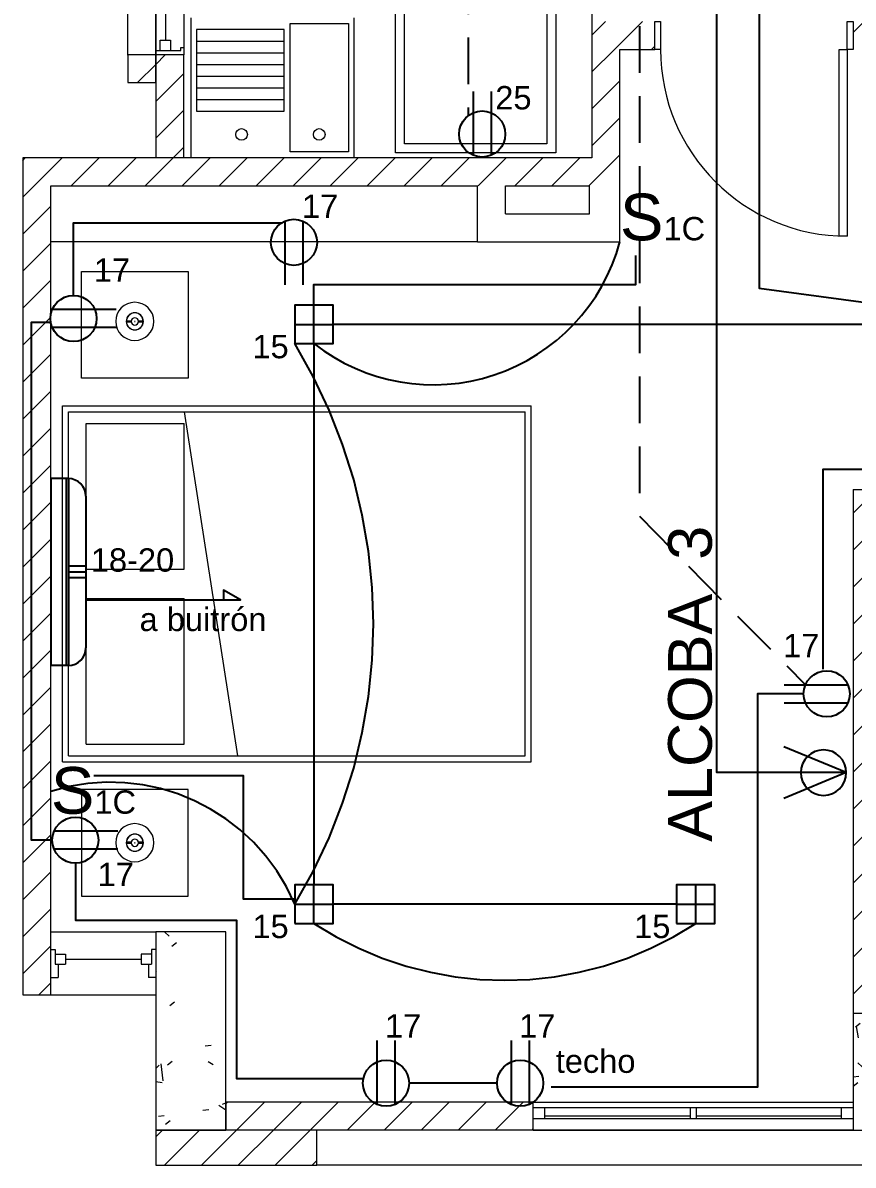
# Model space of a CAD drawing. Header units: inches. Extents: x 131 to 82119, y 71 to 16923.
# Drawn here: x 175.278 to 178.834, y 85.941 to 90.834 of the extents above; entities that cross this region are included whole.
import ezdxf
from ezdxf.enums import TextEntityAlignment as Align

# ---------------------------------------------------------------- set-up
doc = ezdxf.new("R2010")
doc.units = ezdxf.units.IN
doc.header["$MEASUREMENT"] = 0
for name, pattern in [('Dash', [0.006, 0.003, -0.003]), ('HIDDEN', [9.525, 6.35, -3.175]), ('PISO', [0.3, 0.2, -0.1])]:
    doc.linetypes.add(name, pattern=pattern)
for name, color, linetype, lineweight in [('A-DETL-____-THIN', 151, 'Continuous', 18), ('A-DOOR-____-MCUT', 31, 'Continuous', 18), ('A-DOOR-____-OTLN', 31, 'Continuous', 18), ('A-DOOR-FRAM-MCUT', 31, 'Continuous', 18), ('A-FLOR-____-OTLN', 192, 'Continuous', 18), ('A-GENM-____-OTLN', 13, 'Continuous', 18), ('A-GLAZ-____-MCUT', 151, 'Continuous', 18), ('A-GLAZ-____-OTLN', 151, 'Continuous', 18), ('A-WALL-____-MCUT', 113, 'Continuous', 18), ('A-WALL-____-OTLN', 113, 'Continuous', 18), ('A-WALL-____-PATT', 111, 'Continuous', 18), ('DUCTO-PARED O TECHO', 7, 'Continuous', 25), ('DUCTO-PISO', 7, 'PISO', 25), ('G-____-____-TEXT', 231, 'Continuous', 9), ('I-FURN-____-OTLN', 30, 'Continuous', 18), ('Q-SPCQ-____-OTLN', 91, 'Continuous', 18), ('RED-TELEVISION', 84, 'TELEVISION', 25), ('RED-TELEVISIÓN', 84, 'TELEVISION', 25), ('S-COLS-____-MCUT', 52, 'Continuous', 18), ('S-COLS-____-OTLN', 52, 'Continuous', 18), ('SIMBOLOGIA', 150, 'Continuous', 25), ('SIMBOLOGÍA', 150, 'Continuous', 25)]:
    doc.layers.add(name, color=color, linetype=linetype, lineweight=lineweight)
for name, color, linetype in [('INTERRUPTORES', 6, 'Continuous'), ('LAMPARAS', 20, 'Continuous'), ('Retorno', 5, 'HIDDEN')]:
    doc.layers.add(name, color=color, linetype=linetype)
doc.styles.add('Arial_2', font='arial.ttf', dxfattribs={"height": 0.089295})
doc.styles.get("Standard").update_dxf_attribs({"font": 'arial.ttf'})
doc.linetypes.add('TELEVISION', pattern='A,0.32,-0.13,["TV",Standard,S=0.065,R=0,X=-0.065,Y=-0.0325],-0.13', length=0.58)
pattern_1 = [(45, (192.38889, 101.49544), (-0.07919596, 0.07919596), [])]

# ---------------------------------------------------------------- blocks, each defined once
blk = doc.blocks.new('Puertas Revit Lisas - 0_85 X 2_70-1759835-ARQ-P2')
at = {"layer": 'A-DOOR-____-MCUT'}
for p, q in [((0.365, -0.056825), (0.4, -0.056825)), ((0.365, -0.856825), (0.365, -0.056825)), ((0.4, -0.056825), (0.4, -0.856825)), ((0.4, -0.856825), (0.365, -0.856825))]:
    blk.add_line(p, q, dxfattribs=at)
at = {"layer": 'A-DOOR-____-OTLN'}
blk.add_arc((0.4, -0.056825), 0.8, 180, 270, dxfattribs=at)
at = {"layer": 'A-DOOR-FRAM-MCUT'}
for p, q in [((-0.425, 0.063175), (-0.4, 0.063175)), ((-0.425, -0.056825), (-0.425, 0.063175)), ((-0.4, 0.063175), (-0.4, -0.056825)), ((0.4, 0.063175), (0.425, 0.063175)), ((0.4, -0.056825), (0.4, 0.063175)), ((0.425, 0.063175), (0.425, -0.056825)), ((-0.4, -0.056825), (-0.425, -0.056825)), ((0.425, -0.056825), (0.4, -0.056825))]:
    blk.add_line(p, q, dxfattribs=at)
blk = doc.blocks.new('M_Bed-Box - 1525 x 2007mm - Queen-933036-ARQ-P2')
at = {"layer": 'I-FURN-____-OTLN'}
for p, q in [((-0.4233, 0.7691), (-0.4233, -1.2379)), ((-0.4233, 0.7691), (1.1017, 0.7691)), ((-0.3979, 0.7437), (-0.3979, -1.2125)), ((-0.3979, 0.7437), (1.0763, 0.7437)), ((1.0763, 0.7437), (1.0763, -1.2125)), ((1.1017, 0.7691), (1.1017, -1.2379)), ((-0.3471, 0.6675), (-0.3471, 0.2482)), ((-0.3471, 0.6675), (0.2757, 0.6675)), ((0.2757, 0.6675), (0.2757, 0.2482)), ((0.4027, 0.6675), (0.4027, 0.2482)), ((0.4027, 0.6675), (1.0255, 0.6675)), ((1.0255, 0.6675), (1.0255, 0.2482)), ((1.0763, 0.2482), (-0.3979, 0.0198)), ((-0.3471, 0.2482), (0.2757, 0.2482)), ((0.4027, 0.2482), (1.0255, 0.2482)), ((-0.3979, -1.2125), (1.0763, -1.2125)), ((-0.4233, -1.2379), (1.1017, -1.2379))]:
    blk.add_line(p, q, dxfattribs=at)
blk = doc.blocks.new('M_Concrete-Rectangular-Column - Columna Concreto 0_35 x 0_50-V12-ARQ-P2')
at = {"layer": 'S-COLS-____-OTLN'}
h = blk.add_hatch(dxfattribs=at)
h.set_pattern_fill('FP_21', style=0, pattern_type=2)
h.set_pattern_definition([(50, (13.379, 15.154), (0.546432, -0.047308), [0.057, -0.629]), (355, (13.379, 15.154), (-0.105429, 0.57337), [0.046, -0.503]), (100.451, (13.425, 15.15), (0.440955, 0.525708), [0.049, -0.534]), (46.184, (13.379, 15.307), (0.813123, -0.12606), [0.086, -0.943]), (96.636, (13.447, 15.296), (0.711995, 0.742252), [0.073, -0.801]), (351.184, (13.379, 15.307), (0.71223, 0.742616), [0.069, -0.754]), (21, (13.456, 15.269), (0.454985, -0.306292), [0.057, -0.629]), (326, (13.456, 15.269), (0.185766, 0.552594), [0.046, -0.503]), (71.451, (13.494, 15.243), (0.640536, 0.246016), [0.049, -0.534]), (37.5, (13.379, 15.154), (0.009206, 0.2541166), [0.025, -0.472, 0.025, -0.485, -0.505]), (37.5, (13.379, 15.154), (0.009206, 0.2541166), [-1.007, 0.025, -0.48]), (7.5, (13.379, 15.154), (0.2004608, 0.3007382), [0.025, -0.266, 0.025, -0.46, -0.192]), (7.5, (13.379, 15.154), (0.2004608, 0.3007382), [-0.776, 0.025, -0.167]), (327.5, (13.209, 15.154), (0.406483, -0.0170776), [0.025, -0.165, 0.025, -0.569, -0.789]), (327.5, (13.209, 15.154), (0.406483, -0.0170776), [-0.785, 0.025, -0.764]), (317.5, (13.133, 15.154), (0.4439987, 0.076008), [0.025, -0.223, 0.025, -0.37, -0.56]), (317.5, (13.133, 15.154), (0.4439987, 0.076008), [-0.642, 0.025, -0.535])])
h.paths.add_polyline_path([(-0.175, -0.25), (0.175, -0.25), (0.175, 0.25), (-0.175, 0.25), (-0.175, -0.13)], flags=0)
at = {"layer": 'S-COLS-____-MCUT'}
for p, q in [((-0.055, 0.25), (-0.175, 0.25)), ((-0.175, 0.25), (-0.175, -0.25)), ((0.175, -0.25), (0.175, -0.13)), ((-0.175, -0.25), (0.175, -0.25))]:
    blk.add_line(p, q, dxfattribs=at)
blk = doc.blocks.new('M_Mesa-Mesita de noche - 0457 x 0457 x 0610mm-1689390-ARQ-P2')
at = {"layer": 'I-FURN-____-OTLN'}
for p, q in [((0.0037, 0), (0.4607, 0)), ((0.0037, -0.457), (0.0037, 0)), ((0.4607, 0), (0.4607, -0.457)), ((0.4607, -0.457), (0.0037, -0.457))]:
    blk.add_line(p, q, dxfattribs=at)
blk = doc.blocks.new('Lamp_18001 - Lamp_18001-1049390-ARQ-P2')
at = {"layer": 'A-GENM-____-OTLN'}
for p, q in [((-0.0155, 0.0014), (-0.0359, 0.0014)), ((0.0359, 0.0014), (0.0156, 0.0014)), ((-0.0359, 0), (-0.0333, 0)), ((-0.0359, 0), (-0.0359, -0.0002)), ((-0.0333, -0.0002), (-0.0359, -0.0002)), ((-0.0359, -0.0018), (-0.0155, -0.0018)), ((-0.0333, -0.0002), (-0.0333, 0)), ((-0.0016, 0), (-0.0009, 0)), ((-0.0016, 0), (-0.0016, -0.0002)), ((-0.0009, -0.0002), (-0.0016, -0.0002)), ((-0.0009, 0), (0, 0)), ((-0.0009, 0), (-0.0009, -0.0002)), ((0, -0.0002), (-0.0009, -0.0002)), ((0, 0), (0.0009, 0)), ((0, 0), (0, -0.0002)), ((0.0009, -0.0002), (0, -0.0002)), ((0.0009, 0), (0.0016, 0)), ((0.0009, 0), (0.0009, -0.0002)), ((0.0016, -0.0002), (0.0009, -0.0002)), ((0.0016, -0.0002), (0.0016, 0)), ((0.0156, -0.0018), (0.0358, -0.0018)), ((0.0333, 0), (0.0359, 0)), ((0.0333, -0.0002), (0.0333, 0)), ((0.0359, -0.0002), (0.0333, -0.0002)), ((0.0359, 0), (0.0359, -0.0002))]:
    blk.add_line(p, q, dxfattribs=at)
for centre, radius, start, end in [((0, 0), 0.0817, 360, 180), ((0, 0), 0.0368, 0, 180), ((0, 0), 0.0359, 360, 180), ((0.0009, 0.0001), 0.0368, 178.0519, 183.0018), ((0.0001, 0), 0.0156, 360, 180), ((0, 0.0002), 0.0156, 175.5859, 187.2393), ((0.0001, 0), 0.0156, 353.4633, 5.114), ((-0.0009, 0.0001), 0.0368, 357.1296, 2.0794), ((0, 0), 0.0817, 180, 360), ((0, 0), 0.0368, 180, 0), ((0, 0), 0.0359, 180, 360), ((0.0001, 0), 0.0156, 180, 360)]:
    blk.add_arc(centre, radius, start, end, dxfattribs=at)
blk = doc.blocks.new('M_Mesa-Mesita de noche - 0457 x 0457 x 0610mm-1689208-ARQ-P2')
at = {"layer": 'I-FURN-____-OTLN'}
for p, q in [((0.4607, 0.457), (0.0037, 0.457)), ((0.0037, 0.457), (0.0037, 0)), ((0.4607, 0), (0.4607, 0.457)), ((0.0037, 0), (0.4607, 0))]:
    blk.add_line(p, q, dxfattribs=at)
blk = doc.blocks.new('Lamp_18001 - Lamp_18001-1720116-ARQ-P2')
at = {"layer": 'A-GENM-____-OTLN'}
for p, q in [((-0.0155, 0.0018), (-0.0359, 0.0018)), ((-0.0359, 0.0002), (-0.0333, 0.0002)), ((-0.0359, 0.0002), (-0.0359, 0)), ((-0.0333, 0), (-0.0359, 0)), ((-0.0333, 0), (-0.0333, 0.0002)), ((-0.0016, 0.0002), (-0.0009, 0.0002)), ((-0.0016, 0.0002), (-0.0016, 0)), ((-0.0009, 0), (-0.0016, 0)), ((-0.0009, 0.0002), (0, 0.0002)), ((-0.0009, 0.0002), (-0.0009, 0)), ((0, 0), (-0.0009, 0)), ((0, 0.0002), (0.0009, 0.0002)), ((0, 0.0002), (0, 0)), ((0.0009, 0), (0, 0)), ((0.0009, 0.0002), (0.0016, 0.0002)), ((0.0009, 0.0002), (0.0009, 0)), ((0.0016, 0), (0.0009, 0)), ((0.0016, 0), (0.0016, 0.0002)), ((0.0358, 0.0018), (0.0156, 0.0018)), ((0.0333, 0.0002), (0.0359, 0.0002)), ((0.0333, 0), (0.0333, 0.0002)), ((0.0359, 0), (0.0333, 0)), ((0.0359, 0.0002), (0.0359, 0)), ((-0.0359, -0.0014), (-0.0155, -0.0014)), ((0.0156, -0.0014), (0.0359, -0.0014))]:
    blk.add_line(p, q, dxfattribs=at)
for centre, radius, start, end in [((0, 0), 0.0817, 360, 180), ((0, 0), 0.0817, 180, 360), ((0, 0), 0.0368, 0, 180), ((0, 0), 0.0368, 180, 0), ((0, 0), 0.0359, 360, 180), ((0.0009, -0.0001), 0.0368, 176.9982, 181.9481), ((0, 0), 0.0359, 180, 360), ((0.0001, 0), 0.0156, 0, 180), ((0, -0.0002), 0.0156, 172.7607, 184.4141), ((0.0001, 0), 0.0156, 180, 360), ((0.0001, 0), 0.0156, 354.886, 6.5367), ((-0.0009, -0.0001), 0.0368, 357.9206, 2.8704)]:
    blk.add_arc(centre, radius, start, end, dxfattribs=at)
blk = doc.blocks.new('Laundry_Equipment-Washer-Continental_Girbau-LG_Platinum-On_Premise - GCWP1069 - 120V Washer-1008805-ARQ-P2')
at = {"layer": 'Q-SPCQ-____-OTLN'}
for p, q in [((0.343, 0.3805), (-0.343, 0.3805)), ((-0.343, 0.3805), (-0.343, -0.3505)), ((0.343, -0.3505), (0.343, 0.3805)), ((0.3049, 0.3424), (-0.3049, 0.3424)), ((-0.3049, 0.3424), (-0.3049, -0.2755)), ((0.3049, -0.2755), (0.3049, 0.3424)), ((-0.3049, -0.2755), (-0.343, -0.2755)), ((-0.3049, -0.2755), (0.3049, -0.2755)), ((0.343, -0.2755), (0.3049, -0.2755)), ((-0.343, -0.3505), (-0.2787, -0.3805)), ((-0.2787, -0.3805), (0.2787, -0.3805)), ((0.2787, -0.3805), (0.343, -0.3505))]:
    blk.add_line(p, q, dxfattribs=at)
blk = doc.blocks.new('Ventana Tipo A - 1_37 x 2_30-1929752-ARQ-P2')
at = {"layer": 'A-GLAZ-____-MCUT'}
for p, q in [((-0.3088, 0.035), (-0.3588, 0.035)), ((-0.3088, -0.01), (-0.3088, 0.035)), ((0.9612, -0.01), (0.9612, 0.035)), ((1.0112, 0.035), (0.9612, 0.035)), ((-0.3588, -0.01), (-0.3088, -0.01)), ((0.9612, -0.01), (1.0112, -0.01))]:
    blk.add_line(p, q, dxfattribs=at)
at = {"layer": 'A-GLAZ-____-OTLN'}
for p, q in [((0.9612, 0.035), (-0.3088, 0.035)), ((-0.3088, 0), (-0.3088, 0.015)), ((0.3132, 0), (-0.3088, 0)), ((0.9612, 0), (0.3392, 0)), ((-0.3088, -0.01), (0.9612, -0.01))]:
    blk.add_line(p, q, dxfattribs=at)
at = {"layer": 'A-GLAZ-____-OTLN', "linetype": 'Dash'}
for p, q in [((0.3132, 0.035), (0.3132, -0.01)), ((0.3392, 0.035), (0.3392, -0.01))]:
    blk.add_line(p, q, dxfattribs=at)
blk = doc.blocks.new('M_Fixed - 0_45 X 2_60-1888757-ARQ-P2')
at = {"layer": 'A-GLAZ-____-MCUT'}
for p, q in [((-0.225, 0.073), (-0.206, 0.073)), ((-0.206, 0.073), (-0.206, 0.01)), ((-0.206, 0.054), (-0.162, 0.054)), ((-0.162, 0.054), (-0.162, 0.01)), ((0.162, 0.054), (0.162, 0.01)), ((0.206, 0.054), (0.162, 0.054)), ((0.206, 0.073), (0.206, 0.01)), ((0.2239, 0.073), (0.206, 0.073)), ((-0.206, 0.01), (-0.162, 0.01)), ((-0.193, 0.01), (-0.193, -0.047)), ((-0.162, 0.032), (0.162, 0.032)), ((0.162, 0.01), (0.206, 0.01)), ((0.193, 0.01), (0.193, -0.047)), ((-0.225, -0.047), (-0.193, -0.047)), ((0.225, -0.047), (0.193, -0.047))]:
    blk.add_line(p, q, dxfattribs=at)
blk = doc.blocks.new('Ventanas Genéricas Aluminio - 1_42 x 0_75-1930927-ARQ-P2')
at = {"layer": 'A-GLAZ-____-MCUT'}
for p, q in [((-0.67825, 0.06), (-0.71, 0.06)), ((-0.67825, 0.0479), (-0.67825, 0.06)), ((0.67825, 0.06), (0.71, 0.06)), ((0.67825, 0.0479), (0.67825, 0.06)), ((0.71, 0.06), (0.71, -0.06)), ((-0.69095, 0.0479), (-0.67825, 0.0479)), ((-0.69095, -0.06), (-0.69095, 0.0479)), ((-0.6465, 0.00345), (-0.69095, 0.00345)), ((-0.67825, 0.0479), (-0.6465, 0.0479)), ((-0.6465, 0.0479), (-0.6465, 0.00345)), ((-0.022225, 0.025675), (-0.6465, 0.025675)), ((-0.022225, 0.0479), (0.022225, 0.0479)), ((-0.022225, -0.041), (-0.022225, 0.0479)), ((0.022225, 0.00345), (-0.022225, 0.00345)), ((0.022225, 0.0479), (0.022225, -0.041)), ((0.6465, 0.00345), (0.69095, 0.00345)), ((0.6465, -0.041), (0.6465, 0.00345)), ((0.69095, 0.0479), (0.67825, 0.0479)), ((0.69095, -0.06), (0.69095, 0.0479)), ((0.022225, -0.041), (-0.022225, -0.041)), ((0.022225, -0.018775), (0.6465, -0.018775)), ((0.69095, -0.041), (0.6465, -0.041)), ((-0.71, -0.06), (-0.69095, -0.06)), ((0.71, -0.06), (0.69095, -0.06))]:
    blk.add_line(p, q, dxfattribs=at)
blk = doc.blocks.new('TOMA')
at = {"layer": 'SIMBOLOGIA'}
for p, q in [((-0.0301, 0.2165), (-0.0301, 0.0062)), ((0.0294, 0.2165), (0.0294, 0.1463)), ((0.0294, 0.1463), (0.0294, 0.0059))]:
    blk.add_line(p, q, dxfattribs=at)
blk.add_circle((0, 0.0761), 0.0761, dxfattribs=at)
blk = doc.blocks.new('TV')
at = {"layer": 'RED-TELEVISION', "linetype": 'Continuous'}
for q in [(-0.2063, 0.0852), (-0.2103, 0), (-0.2063, -0.0852)]:
    blk.add_line((0, 0), q, dxfattribs=at)
blk.add_circle((-0.075, 0), 0.075, dxfattribs=at)
blk = doc.blocks.new('MINISPLIT')
at = {"layer": 'SIMBOLOGÍA'}
for p, q in [((-0.325, 0.15), (0.325, 0.15)), ((-0.025, 0.15), (-0.025, 0.075)), ((0, 0.15), (0, 0.075)), ((0.025, 0.15), (0.025, 0.075)), ((-0.4, 0.075), (-0.4, 0)), ((-0.4, 0.075), (0.4, 0.075)), ((-0.4, 0.065), (0.4, 0.065)), ((0.4, 0.075), (0.4, 0)), ((-0.4, 0), (0.4, 0))]:
    blk.add_line(p, q, dxfattribs=at)
for centre, start, end in [((-0.325, 0.075), 90, 180), ((0.325, 0.075), 0, 90)]:
    blk.add_arc(centre, 0.075, start, end, dxfattribs=at)

msp = doc.modelspace()

# ---------------------------------------------------------------- hatches: boundary and pattern name
at = {"layer": 'A-WALL-____-PATT'}
h = msp.add_hatch(dxfattribs=at)
h.set_pattern_fill('FP_1', color=8, style=0, pattern_type=2)
h.set_pattern_definition(pattern_1)
h.paths.add_polyline_path([(175.7274, 90.5779), (175.8474, 90.5779), (175.8474, 90.6964), (175.7274, 90.6964)], flags=0)
h.paths.add_polyline_path([(175.7274, 92.3464), (175.8474, 92.3464), (175.8474, 92.9279), (175.7274, 92.9279), (175.7274, 92.3864)], flags=0)
h = msp.add_hatch(dxfattribs=at)
h.set_pattern_fill('FP_1', color=8, style=0, pattern_type=2)
h.set_pattern_definition(pattern_1)
h.paths.add_polyline_path([(175.8474, 90.2555), (175.9674, 90.2555), (175.9674, 90.6964), (175.8474, 90.6964), (175.8474, 90.5421)], flags=0)
h.paths.add_polyline_path([(175.9674, 92.1164), (175.9674, 92.3864), (175.8474, 92.3864), (175.8474, 92.1164)], flags=0)
h = msp.add_hatch(dxfattribs=at)
h.set_pattern_fill('FP_1', color=8, style=0, pattern_type=2)
h.set_pattern_definition(pattern_1)
h.paths.add_polyline_path([(180.2495, 90.7198), (180.8495, 90.7198), (180.8495, 90.8398), (178.8345, 90.8398), (178.8345, 90.7198), (178.9545, 90.7198)], flags=0)
h.paths.add_polyline_path([(177.7155, 90.7198), (177.9845, 90.7198), (177.9845, 90.8398), (177.7155, 90.8398)], flags=0)
h = msp.add_hatch(dxfattribs=at)
h.set_pattern_fill('FP_1', color=8, style=0, pattern_type=2)
h.set_pattern_definition(pattern_1)
h.paths.add_polyline_path([(177.8355, 90.1355), (177.8355, 90.7198), (177.7155, 90.7198), (177.7155, 90.1355)], flags=0)
h = msp.add_hatch(dxfattribs=at)
h.set_pattern_fill('FP_1', color=8, style=0, pattern_type=2)
h.set_pattern_definition(pattern_1)
h.paths.add_polyline_path([(175.8474, 90.1355), (175.8474, 90.2555), (175.2779, 90.2555), (175.2779, 90.1355), (175.6762, 90.1355)], flags=0)
h = msp.add_hatch(dxfattribs=at)
h.set_pattern_fill('FP_1', color=8, style=0, pattern_type=2)
h.set_pattern_definition(pattern_1)
h.paths.add_polyline_path([(177.7155, 90.1355), (177.7155, 90.2555), (175.8474, 90.2555), (175.8474, 90.1355), (176.4554, 90.1355)], flags=0)
h = msp.add_hatch(dxfattribs=at)
h.set_pattern_fill('FP_1', color=8, style=0, pattern_type=2)
h.set_pattern_definition(pattern_1)
h.paths.add_polyline_path([(175.3979, 86.671), (175.3979, 90.1355), (175.2779, 90.1355), (175.2779, 86.671)], flags=0)
h = msp.add_hatch(dxfattribs=at)
h.set_pattern_fill('FP_1', color=8, style=0, pattern_type=2)
h.set_pattern_definition(pattern_1)
h.paths.add_polyline_path([(178.8345, 86.591), (178.9545, 86.591), (178.9545, 88.8355), (178.8345, 88.8355), (178.8345, 86.9529)])
h = msp.add_hatch(dxfattribs=at)
h.set_pattern_fill('FP_1', color=8, style=0, pattern_type=2)
h.set_pattern_definition(pattern_1)
h.paths.add_polyline_path([(177.4645, 86.091), (177.4645, 86.211), (176.1474, 86.211), (176.1474, 86.091)], flags=0)
h = msp.add_hatch(dxfattribs=at)
h.set_pattern_fill('FP_1', color=8, style=0, pattern_type=2)
h.set_pattern_definition(pattern_1)
h.paths.add_polyline_path([(175.8474, 85.941), (176.5374, 85.941), (176.5374, 86.091), (175.8474, 86.091)], flags=0)
at = {"layer": 'S-COLS-____-OTLN'}
h = msp.add_hatch(dxfattribs=at)
h.set_pattern_fill('FP_2', style=0, pattern_type=2)
h.set_pattern_definition([(50, (192.3889, 101.49544), (0.546432, -0.047308), [0.057, -0.629]), (355, (192.3889, 101.49544), (-0.105429, 0.57337), [0.046, -0.503]), (100.451, (192.4349, 101.49144), (0.440955, 0.525708), [0.049, -0.534]), (46.184, (192.3889, 101.64744), (0.813123, -0.12606), [0.086, -0.943]), (96.636, (192.4569, 101.6374), (0.711995, 0.742252), [0.073, -0.801]), (351.184, (192.3889, 101.6474), (0.71223, 0.742616), [0.069, -0.754]), (21, (192.4649, 101.60944), (0.454985, -0.306292), [0.057, -0.629]), (326, (192.4649, 101.60944), (0.185766, 0.552594), [0.046, -0.503]), (71.451, (192.5029, 101.58444), (0.640536, 0.246016), [0.049, -0.534]), (37.5, (192.3889, 101.49544), (0.009206, 0.2541166), [0.025, -0.472, 0.025, -0.485, -0.505]), (37.5, (192.3889, 101.49544), (0.009206, 0.2541166), [-1.007, 0.025, -0.48]), (7.5, (192.3889, 101.49544), (0.2004608, 0.3007382), [0.025, -0.266, 0.025, -0.46, -0.192]), (7.5, (192.3889, 101.49544), (0.2004608, 0.3007382), [-0.776, 0.025, -0.167]), (327.5, (192.2189, 101.49544), (0.406483, -0.0170776), [0.025, -0.165, 0.025, -0.569, -0.789]), (327.5, (192.2189, 101.49544), (0.406483, -0.0170776), [-0.785, 0.025, -0.764]), (317.5, (192.1429, 101.49544), (0.4439987, 0.076008), [0.025, -0.223, 0.025, -0.37, -0.56]), (317.5, (192.1429, 101.49544), (0.4439987, 0.076008), [-0.642, 0.025, -0.535])])
h.paths.add_polyline_path([(176.1474, 86.091), (176.1474, 86.941), (175.8474, 86.941), (175.8474, 86.091)], flags=0)

# ---------------------------------------------------------------- linework, layer by layer
at = {"layer": 'A-DETL-____-THIN'}
for p, q in [((175.9973, 90.8558), (175.9973, 90.2558)), ((176.4223, 90.2808), (176.4223, 90.8308)), ((176.4223, 90.8308), (176.6723, 90.8308)), ((176.6723, 90.8308), (176.6723, 90.2808)), ((176.6973, 90.2558), (176.6973, 90.8558)), ((176.3973, 90.8058), (176.0223, 90.8058)), ((176.0223, 90.8058), (176.0223, 90.4558)), ((176.3973, 90.4558), (176.3973, 90.8058)), ((176.0223, 90.7558), (176.3973, 90.7558)), ((176.0223, 90.7058), (176.3973, 90.7058)), ((176.0223, 90.6558), (176.3973, 90.6558)), ((176.0223, 90.6058), (176.3973, 90.6058)), ((176.0223, 90.5558), (176.3973, 90.5558)), ((176.0223, 90.5058), (176.3973, 90.5058)), ((176.0223, 90.4558), (176.3973, 90.4558)), ((176.6723, 90.2808), (176.4223, 90.2808)), ((177.7155, 90.2555), (175.2779, 90.2555)), ((176.6973, 90.2558), (175.9973, 90.2558))]:
    msp.add_line(p, q, dxfattribs=at)
for centre in [(176.2148, 90.3558), (176.5473, 90.3558)]:
    msp.add_circle(centre, 0.025, dxfattribs=at)
at = {"layer": 'A-FLOR-____-OTLN'}
for p, q in [((175.3979, 86.941), (175.8474, 86.941)), ((175.3979, 86.671), (175.8474, 86.671))]:
    msp.add_line(p, q, dxfattribs=at)
at = {"layer": 'A-WALL-____-MCUT'}
for p, q in [((177.7155, 91.1274), (177.7155, 90.2555)), ((177.8355, 90.7198), (177.9845, 90.7198)), ((177.8355, 89.8955), (177.8355, 90.7198)), ((175.8474, 90.6964), (175.7274, 90.6964)), ((175.7274, 90.6964), (175.7274, 90.5779)), ((175.8474, 90.6964), (175.8474, 90.2555)), ((175.9674, 90.6964), (175.8474, 90.6964)), ((175.8474, 90.5779), (175.8474, 90.6964)), ((175.9674, 90.2555), (175.9674, 90.6964)), ((175.7274, 90.5779), (175.8474, 90.5779)), ((175.2779, 90.2555), (175.2779, 86.671)), ((175.8474, 90.2555), (175.2779, 90.2555)), ((177.7155, 90.2555), (175.9674, 90.2555)), ((175.3979, 90.1355), (177.2275, 90.1355)), ((175.3979, 86.941), (175.3979, 90.1355)), ((177.2252, 89.8955), (177.2252, 90.1355)), ((177.3452, 90.1355), (177.7052, 90.1355)), ((177.3452, 90.0155), (177.3452, 90.1355)), ((177.7052, 90.0155), (177.7052, 90.138)), ((177.3452, 90.0155), (177.7052, 90.0155)), ((177.2252, 89.8955), (175.3979, 89.8955)), ((177.2252, 89.8955), (177.8355, 89.8955)), ((178.8345, 88.8355), (178.8345, 86.591)), ((175.3974, 86.821), (175.3974, 86.941)), ((175.3974, 86.941), (175.3979, 86.941)), ((175.3979, 86.821), (175.3974, 86.821)), ((175.3979, 86.671), (175.3979, 86.821)), ((175.2779, 86.671), (175.3979, 86.671)), ((177.4645, 86.211), (176.1474, 86.211)), ((176.1474, 86.211), (176.1474, 86.091)), ((177.4645, 86.091), (177.4645, 86.211)), ((177.4645, 86.091), (175.8474, 86.091)), ((175.8474, 86.091), (175.8474, 85.941)), ((176.5374, 85.941), (176.5374, 86.091)), ((175.8474, 85.941), (176.5374, 85.941))]:
    msp.add_line(p, q, dxfattribs=at)
at = {"layer": 'A-WALL-____-OTLN'}
for p, q in [((175.7274, 90.6964), (175.7274, 92.3464)), ((175.8474, 90.6964), (175.8474, 92.1164)), ((175.8474, 92.1164), (175.8474, 90.6964)), ((175.9674, 92.1164), (175.9674, 90.6964)), ((178.8345, 88.8355), (179.6545, 88.8355)), ((177.4645, 86.211), (178.8345, 86.211)), ((178.8345, 86.091), (177.4645, 86.091)), ((177.4645, 86.091), (178.8345, 86.091)), ((179.6273, 85.941), (176.5374, 85.941))]:
    msp.add_line(p, q, dxfattribs=at)
at = {"layer": 'DUCTO-PARED O TECHO'}
msp.add_line((177.3092, 86.292), (176.9325, 86.292), dxfattribs=at)
for points in [[(178.4316, 91.8163), (178.4316, 89.6977), (179.5893, 89.5425)], [(175.4953, 89.6662), (175.4953, 89.9776), (176.3869, 89.9776)], [(176.525, 89.6248), (176.525, 89.7133), (177.9031, 89.7133), (177.9031, 89.8376)], [(175.4042, 87.3331), (175.3145, 87.3331), (175.3145, 89.5523), (175.3979, 89.5523)], [(179.5893, 89.5425), (176.6073, 89.5425)], [(176.525, 89.4601), (176.525, 87.1411)], [(175.5495, 88.3623), (176.2102, 88.3623), (176.1372, 88.4038), (176.1372, 88.3623)], [(178.6224, 87.9599), (178.4244, 87.9599), (178.4244, 86.2752), (177.5407, 86.2752)], [(175.582, 87.6103), (176.221, 87.6103), (176.221, 87.0823), (176.4429, 87.0823)], [(175.503, 87.2342), (175.503, 86.9909), (176.1929, 86.9909), (176.1929, 86.3118), (176.7369, 86.3118)], [(178.0776, 87.0588), (176.6073, 87.0588)]]:
    msp.add_lwpolyline(points, dxfattribs=at)
msp.add_lwpolyline([(180.157, 88.7182), (180.157, 88.9207), (179.7533, 88.9207, 1), (179.6248, 88.9207), (178.704, 88.9207), (178.704, 88.065)], format="xyb", dxfattribs=at)
at = {"layer": 'DUCTO-PISO'}
for points in [[(177.9186, 92.3194), (177.9186, 88.7206), (178.6301, 87.9981)], [(176.0641, 91.3823), (176.0641, 91.0714), (177.1849, 91.0714), (177.1849, 90.4355)]]:
    msp.add_lwpolyline(points, dxfattribs=at)
at = {"layer": 'LAMPARAS'}
for p, q in [((176.6073, 89.6248), (176.4426, 89.6248)), ((176.4426, 89.6248), (176.4426, 89.4601)), ((176.525, 89.4601), (176.525, 89.6248)), ((176.4426, 89.5425), (176.6073, 89.5425)), ((176.4426, 89.4601), (176.6073, 89.4601)), ((176.6073, 87.1411), (176.4426, 87.1411)), ((176.4426, 87.1411), (176.4426, 86.9764)), ((176.525, 86.9764), (176.525, 87.1411)), ((178.2424, 87.1411), (178.0776, 87.1411)), ((178.0776, 87.1411), (178.0776, 86.9764)), ((178.16, 86.9764), (178.16, 87.1411)), ((176.4426, 87.0588), (176.6073, 87.0588)), ((178.0776, 87.0588), (178.2424, 87.0588)), ((176.4426, 86.9764), (176.6073, 86.9764)), ((178.0776, 86.9764), (178.2424, 86.9764))]:
    msp.add_line(p, q, dxfattribs=at)
for points in [[(176.4426, 89.4601), (176.6073, 89.4601), (176.6073, 89.6248), (176.4426, 89.6248)], [(176.4426, 86.9764), (176.6073, 86.9764), (176.6073, 87.1411), (176.4426, 87.1411)], [(178.0776, 86.9764), (178.2424, 86.9764), (178.2424, 87.1411), (178.0776, 87.1411)]]:
    msp.add_lwpolyline(points, close=True, dxfattribs=at)
at = {"layer": 'RED-TELEVISIÓN'}
msp.add_lwpolyline([(178.532, 87.6224), (178.25, 87.6224), (178.25, 98.8069), (178.9656, 98.8069)], dxfattribs=at)
at = {"layer": 'Retorno'}
for centre, radius, start, end in [((177.036, 90.1119), 0.8283, 231.9011, 344.8493), ((174.4695, 88.2594), 2.3097, 328.6784, 31.3216), ((175.6533, 86.7233), 0.8576, 23.0256, 107.3294), ((177.3425, 88.2265), 1.4937, 236.817, 303.183)]:
    msp.add_arc(centre, radius, start, end, dxfattribs=at)
at = {"layer": 'S-COLS-____-MCUT'}
for p, q in [((176.1474, 86.941), (175.8474, 86.941)), ((175.8474, 86.941), (175.8474, 86.091)), ((176.1474, 86.091), (176.1474, 86.941)), ((175.8474, 86.091), (176.1474, 86.091))]:
    msp.add_line(p, q, dxfattribs=at)

# ---------------------------------------------------------------- block references
at = {"layer": 'A-DOOR-____-OTLN'}
msp.add_blockref('Puertas Revit Lisas - 0_85 X 2_70-1759835-ARQ-P2', (178.4095, 90.7767), dxfattribs=at)
at = {"layer": 'A-GENM-____-OTLN'}
for name, p in [('Lamp_18001 - Lamp_18001-1049390-ARQ-P2', (175.7574, 89.5552)), ('Lamp_18001 - Lamp_18001-1720116-ARQ-P2', (175.7574, 87.3221))]:
    msp.add_blockref(name, p, dxfattribs=at)
at = {"layer": 'A-GLAZ-____-OTLN', "color": 7, "rotation": 269.9999999999999}
msp.add_blockref('Ventanas Genéricas Aluminio - 1_42 x 0_75-1930927-ARQ-P2', (175.9074, 91.4064), dxfattribs=at)
at = {"layer": 'A-GLAZ-____-OTLN', "color": 7}
msp.add_blockref('M_Fixed - 0_45 X 2_60-1888757-ARQ-P2', (175.6229, 86.7913), dxfattribs=at)
at = {"layer": 'A-GLAZ-____-OTLN', "color": 14}
msp.add_blockref('Ventana Tipo A - 1_37 x 2_30-1929752-ARQ-P2', (177.8233, 86.151), dxfattribs=at)
at = {"layer": 'I-FURN-____-OTLN'}
for name, p, rotation in [('M_Mesa-Mesita de noche - 0457 x 0457 x 0610mm-1689390-ARQ-P2', (175.9897, 89.3113), 180), ('M_Bed-Box - 1525 x 2007mm - Queen-933036-ARQ-P2', (176.217, 88.0918), 89.99999999999974), ('M_Mesa-Mesita de noche - 0457 x 0457 x 0610mm-1689208-ARQ-P2', (175.9897, 87.5506), 180)]:
    msp.add_blockref(name, p, dxfattribs=dict(at, rotation=rotation))
at = {"layer": 'Q-SPCQ-____-OTLN', "xscale": -1, "rotation": 180}
msp.add_blockref('Laundry_Equipment-Washer-Continental_Girbau-LG_Platinum-On_Premise - GCWP1069 - 120V Washer-1008805-ARQ-P2', (177.2173, 90.6575), dxfattribs=at)
at = {"layer": 'RED-TELEVISIÓN', "xscale": -1.29829461337991, "yscale": 1.298294613379902, "zscale": 1.298294613379902, "rotation": 180}
msp.add_blockref('TV', (178.805, 87.6224), dxfattribs=at)
at = {"layer": 'S-COLS-____-OTLN', "rotation": 8.537736462515939e-07}
msp.add_blockref('M_Concrete-Rectangular-Column - Columna Concreto 0_35 x 0_50-V12-ARQ-P2', (179.0095, 86.341), dxfattribs=at)
at = {"layer": 'SIMBOLOGIA', "xscale": 1.29829461337991, "yscale": 1.29829461337991, "zscale": 1.29829461337991}
for p in [(177.2457, 90.2588), (176.8337, 86.1932), (177.4081, 86.1932)]:
    msp.add_blockref('TOMA', p, dxfattribs=at)
for p, rotation in [((176.4391, 89.9925), 180), ((175.3964, 89.5674), 270), ((178.82, 87.9599), 90), ((175.4042, 87.3331), 270)]:
    msp.add_blockref('TOMA', p, dxfattribs=dict(at, rotation=rotation))
at = {"layer": 'SIMBOLOGIA', "rotation": 269.9999999999999}
msp.add_blockref('MINISPLIT', (175.3979, 88.4816), dxfattribs=at)

# ---------------------------------------------------------------- texts
for s, p in [('25', (177.3792, 90.4632)), ('17', (176.5513, 89.9984)), ('17', (175.6595, 89.7246)), ('15', (176.3389, 89.3973)), ('18-20', (175.7476, 88.4831)), ('a buitrón', (176.0497, 88.2287)), ('17', (178.612, 88.1163)), ('17', (175.6759, 87.1364)), ('15', (176.3389, 86.9136)), ('15', (177.974, 86.9136)), ('17', (176.9068, 86.4874)), ('17', (177.4812, 86.4874)), ('techo', (177.7313, 86.3363))]:
    msp.add_text(s, height=0.1).set_placement(p, align=Align.CENTER)
at = {"layer": 'G-____-____-TEXT', "color": 7, "insert": (178.0418, 87.326), "char_height": 0.1875, "width": 1.635442, "attachment_point": 1, "rotation": 90, "style": 'Arial_2'}
msp.add_mtext('ALCOBA  3', dxfattribs=at)
at = {"layer": 'INTERRUPTORES', "char_height": 0.2, "attachment_point": 1}
for insert in [(177.8355, 90.1023), (175.3979, 87.6462)]:
    msp.add_mtext_dynamic_manual_height_columns('\\pt0.0082306;S{\\H0.5x;1C}', width=0.353086, gutter_width=12.5, heights=[0], dxfattribs=dict(at, insert=insert))

doc.saveas('drawing.dxf')
